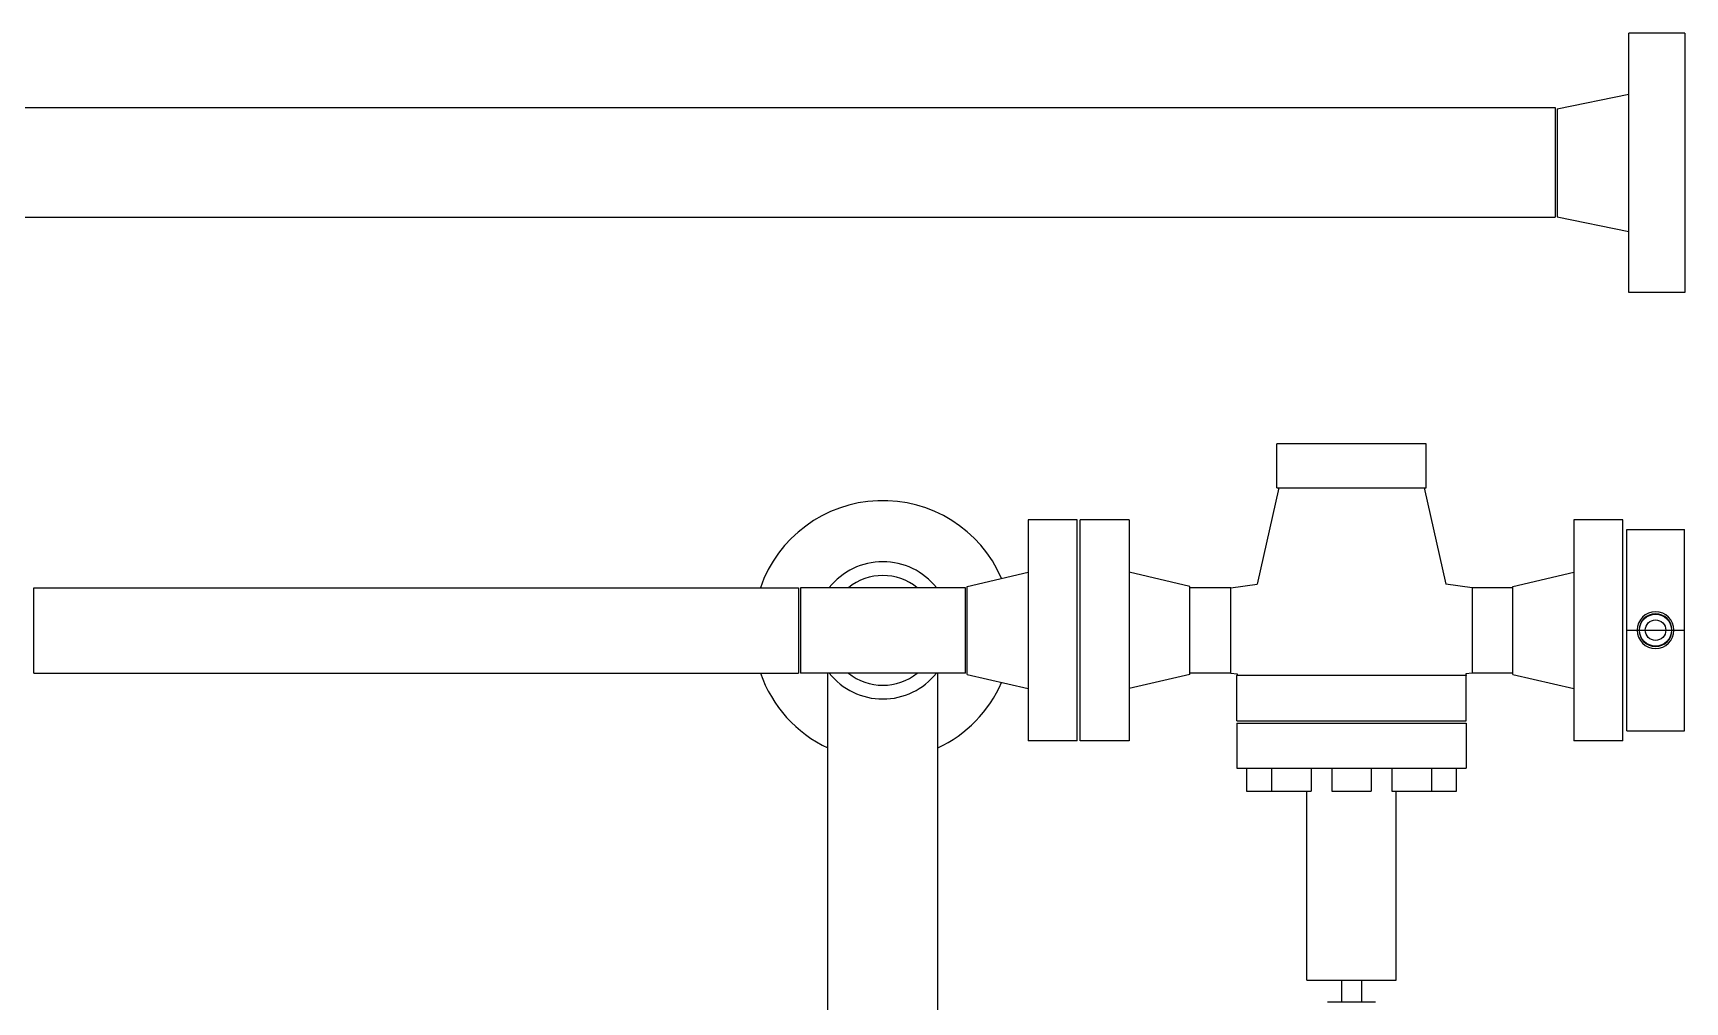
# Model space of a CAD drawing. Header units: millimetres. Extents: x 553637 to 584936, y 5008 to 53898.
# Drawn here: x 561045 to 562765, y 37345 to 38353 of the extents above; entities that cross this region are included whole.
import ezdxf

# ---------------------------------------------------------------- set-up
doc = ezdxf.new("R2010")
doc.units = ezdxf.units.MM
doc.header["$LTSCALE"] = 10
doc.header["$MEASUREMENT"] = 0
doc.layers.add('2', color=2, linetype='Continuous')

# ---------------------------------------------------------------- blocks, each defined once
blk = doc.blocks.new('B_316')
at = {"linetype": 'ByBlock', "lineweight": -2}
for p, q in [((189536.9, 50003.3), (189536.9, 50273.3)), ((189595.3, 50273.3), (189536.9, 50273.3)), ((189595.3, 50273.3), (189595.3, 50003.3)), ((189462.3, 50194.4), (189536.9, 50209.6)), ((189462.3, 50194.4), (189462.3, 50082.2)), ((189462.3, 50082.2), (189536.9, 50066.9)), ((189595.3, 50003.3), (189536.9, 50003.3))]:
    blk.add_line(p, q, dxfattribs=at)

msp = doc.modelspace()

# ---------------------------------------------------------------- linework, layer by layer
at = {"layer": '2'}
for p, q in [((562629.9, 38275.7), (562629.9, 38161.4)), ((562495.5, 37925.5), (562340.1, 37925.5)), ((562340.1, 37879.9), (562340.1, 37925.5)), ((562495.5, 37879.9), (562495.5, 37925.5)), ((562342.1, 37879.9), (562319.6, 37779.5)), ((562340.1, 37879.9), (562495.5, 37879.9)), ((562493.5, 37879.9), (562516, 37779.5)), ((562081.1, 37846.5), (562081.1, 37616.5)), ((562132.3, 37846.5), (562081.1, 37846.5)), ((562132.3, 37616.5), (562132.3, 37846.5)), ((562135.3, 37616.5), (562135.3, 37846.5)), ((562186.5, 37846.5), (562135.3, 37846.5)), ((562186.5, 37846.5), (562186.5, 37616.5)), ((562649.1, 37846.5), (562649.1, 37616.5)), ((562700.3, 37846.5), (562649.1, 37846.5)), ((562700.3, 37616.5), (562700.3, 37846.5)), ((562704.3, 37836.5), (562764.3, 37836.5)), ((562704.3, 37626.9), (562704.3, 37836.5)), ((562764.3, 37626.9), (562764.3, 37836.5)), ((562017.9, 37777.3), (562081.1, 37792)), ((562017.9, 37685.7), (562017.9, 37777.3)), ((562249.7, 37777.3), (562186.5, 37792)), ((562249.7, 37685.7), (562249.7, 37777.3)), ((562292.1, 37775.9), (562319.6, 37779.5)), ((562543.5, 37775.9), (562516, 37779.5)), ((562585.9, 37777.3), (562649.1, 37792)), ((562585.9, 37685.7), (562585.9, 37777.3)), ((561046.4, 37775.9), (561842.2, 37775.9)), ((561046.4, 37687.1), (561046.4, 37775.9)), ((561842.2, 37775.9), (561842.2, 37687)), ((561844.2, 37775.9), (561844.2, 37687)), ((562015.9, 37775.9), (561844.2, 37775.9)), ((562015.9, 37687), (562015.9, 37775.9)), ((562292.1, 37775.9), (562249.7, 37775.9)), ((562292.1, 37687), (562292.1, 37775.9)), ((562543.5, 37775.9), (562543.5, 37687)), ((562585.9, 37775.9), (562543.5, 37775.9)), ((562704.3, 37731.7), (562764.3, 37731.7)), ((561046.4, 37687.1), (561842.2, 37687)), ((562015.9, 37687), (561844.2, 37687)), ((561872.9, 36733.5), (561872.9, 37687)), ((561987.2, 36733.5), (561987.2, 37687)), ((562017.9, 37685.7), (562081.1, 37671)), ((562249.7, 37685.7), (562186.5, 37671)), ((562292.1, 37687), (562249.7, 37687)), ((562292.1, 37687), (562298.7, 37686.2)), ((562298.7, 37686.2), (562298.3, 37684.5)), ((562537.3, 37684.5), (562298.3, 37684.5)), ((562298.3, 37637.5), (562298.3, 37684.5)), ((562543.5, 37687), (562536.9, 37686.2)), ((562536.9, 37686.2), (562537.3, 37684.5)), ((562537.3, 37637.5), (562537.3, 37684.5)), ((562585.9, 37687), (562543.5, 37687)), ((562585.9, 37685.7), (562649.1, 37671)), ((562298.3, 37637.5), (562537.3, 37637.5)), ((562298.3, 37634.9), (562537.3, 37634.9)), ((562298.3, 37634.9), (562298.3, 37588)), ((562537.3, 37634.9), (562537.3, 37588)), ((562704.3, 37626.9), (562764.3, 37626.9)), ((562132.3, 37616.5), (562081.1, 37616.5)), ((562186.5, 37616.5), (562135.3, 37616.5)), ((562700.3, 37616.5), (562649.1, 37616.5)), ((562298.3, 37588), (562537.3, 37588)), ((562308.5, 37588), (562308.5, 37564.1)), ((562334.5, 37588), (562334.5, 37564.1)), ((562375.7, 37588), (562375.7, 37564.1)), ((562397.2, 37588), (562397.2, 37564.1)), ((562438.4, 37588), (562438.4, 37564.1)), ((562459.9, 37588), (562459.9, 37564.1)), ((562501.1, 37588), (562501.1, 37564.1)), ((562527.1, 37564.1), (562527.1, 37588)), ((562308.5, 37564.1), (562375.7, 37564.1)), ((562371.2, 37367.7), (562371.2, 37564.1)), ((562397.2, 37564.1), (562438.4, 37564.1)), ((562459.9, 37564.1), (562527.1, 37564.1)), ((562464.4, 37367.7), (562464.4, 37564.1)), ((562371.2, 37367.7), (562464.4, 37367.7)), ((562407.5, 37367.7), (562407.5, 37344.9)), ((562428.1, 37367.7), (562428.1, 37344.9)), ((562392.8, 37344.9), (562442.8, 37344.9))]:
    msp.add_line(p, q, dxfattribs=at)
at = {"layer": '2', "flags": 128}
for points in [[(558985.4, 38275.7), (562629.9, 38275.7)], [(558985.4, 38161.4), (562629.9, 38161.4)]]:
    msp.add_lwpolyline(points, dxfattribs=at)
at = {"layer": '2', "extrusion": (0, 0, -1)}
for radius in [19.1, 17.1]:
    msp.add_circle((-562734.3, 37731.7), radius, dxfattribs=at)
at = {"layer": '2'}
for radius in [16.6, 10.7]:
    msp.add_circle((562734.3, 37731.7), radius, dxfattribs=at)
for radius, start, end in [(135, 23.6361, 160.7874), (71.4, 38.5345, 141.4655), (57.1, 51.0683, 128.9317), (135, 199.233, 244.9548), (71.4, 218.5345, 321.4655), (57.1, 231.0683, 308.9317), (135, 295.0452, 336.3639)]:
    msp.add_arc((561930, 37731.5), radius, start, end, dxfattribs=at)

# ---------------------------------------------------------------- block references
msp.add_blockref('B_316', (373169.6, -11920.3), dxfattribs=at)

doc.saveas('drawing.dxf')
